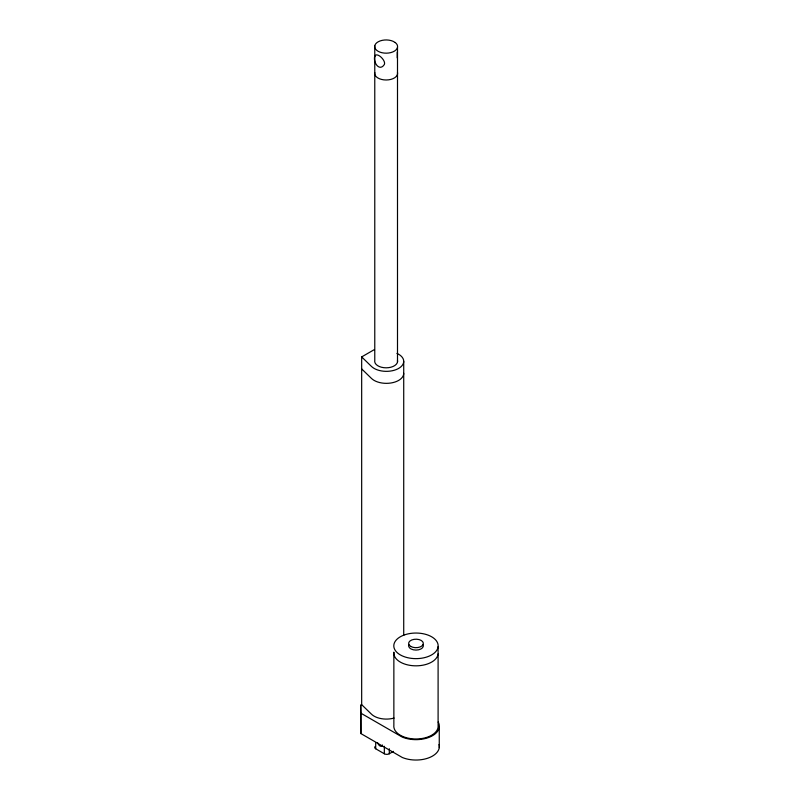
<?xml version="1.0" encoding="UTF-8"?>
<svg xmlns="http://www.w3.org/2000/svg" width="800" height="800" viewBox="0 0 800 800"><rect width="100%" height="100%" fill="white"/><g stroke="black" fill="none" stroke-linecap="round" stroke-linejoin="round"><path stroke-width="1.2" d="M397.22 57.87L397.22 52.11M394.06 718.06A17.33 10 0 0 1 371.38 714.09L361.67 704.65L361.67 356.91L374.45 349.54M439.05 744.47A23.35 13.48 0 0 1 428.19 758.05A23.35 13.48 0 0 1 402.29 757.48L360.88 733.57L360.74 705.19L361.67 704.65M374.84 746.75A3.69 2.13 0 0 0 375.7 748.78L384.34 753.77A3.51 2.02 0 0 0 389.3 753.77L393.49 751.35M360.74 705.19L360.88 713.19L402.29 737.1A23.35 13.48 0 0 0 429.71 737.08A23.35 13.48 0 0 0 438.2 722.03M361.67 356.91L371.38 366.35A17.33 10 0 0 0 397.81 368.87A17.33 10 0 0 0 396.94 353.41M361.67 368.9L371.38 378.34A17.33 10 0 0 0 390.87 383.01A17.33 10 0 0 0 403.72 373.34M439.26 727.25L439.26 747.63M438.1 646.74A22.18 12.8 0 0 1 403.57 656.45A22.18 12.8 0 0 1 406.28 634.33A22.18 12.8 0 0 1 438.1 646.74L438.1 727.08A22.18 12.8 0 0 1 414.42 738.95A22.18 12.8 0 0 1 393.86 725.27L393.86 652.13A22.18 12.8 0 0 0 414.42 665.8A22.18 12.8 0 0 0 438.1 653.93M403.72 361.35L403.72 635.45M397.5 47.39L397.5 362.03M389.3 748.78L389.3 753.77M384.34 746.28L384.34 753.77M375.7 742.54L375.7 748.78M374.77 45.74L374.77 360.38A11.45 6.61 0 0 0 386.2 367.82A11.45 6.61 0 0 0 397.49 360.31M360.88 713.19L360.88 733.57M423.08 644.74A7.34 4.24 0 0 1 415.98 650.08A7.34 4.24 0 0 1 408.89 644.74M382.46 745A3.52 2.03 60 0 1 380.24 746.11A3.52 2.03 60 0 1 377.66 742.77M397.49 72.48A11.45 6.61 0 0 1 386.2 79.99A11.45 6.61 0 0 1 374.77 72.55M374.79 56.16C372.8 62.04 379.36 72.27 384.39 64.46C386.17 60.56 376.82 51.53 374.79 56.16M395.19 42.51L393.06 41.29A11.45 6.61 0 0 0 374.94 45.17A11.45 6.61 0 0 0 388.68 53.01A11.45 6.61 0 0 0 395.19 42.51M410.79 646.44A7.34 4.24 0 0 0 423.08 644.54A7.34 4.24 0 0 0 414.08 639.34A7.34 4.24 0 0 0 410.79 646.44"/></g></svg>
